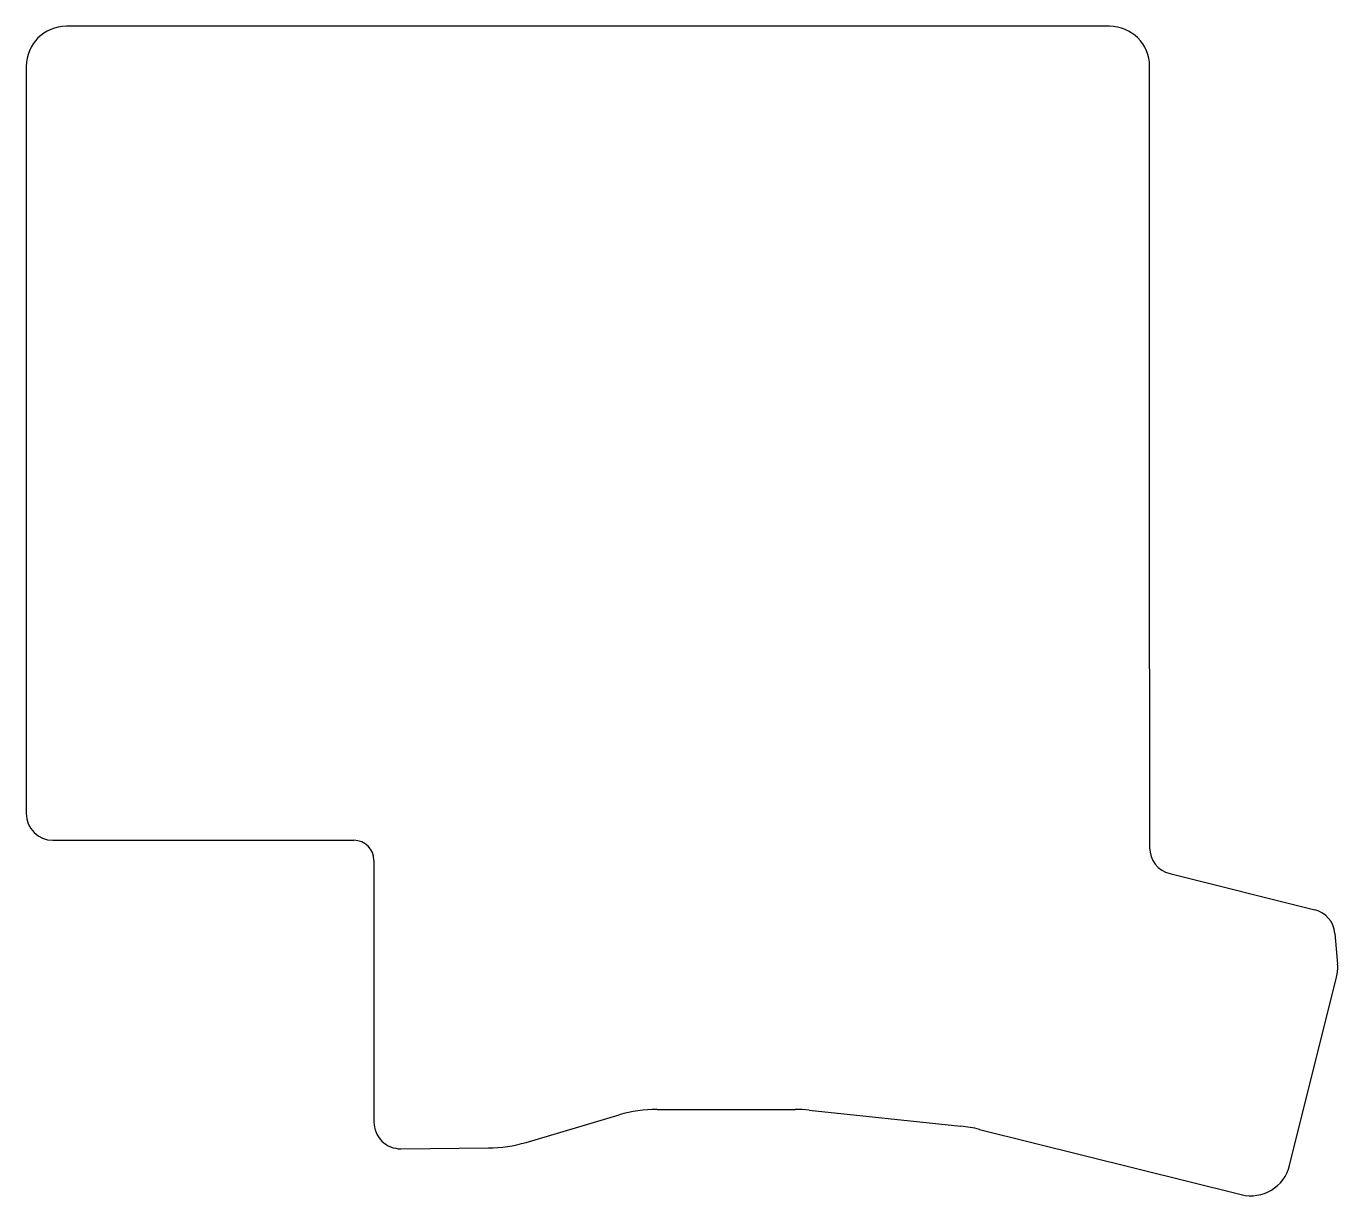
# Model space of a CAD drawing. Extents: x -48.3 to 49.7, y -42.6 to 44.9.
import ezdxf

# ---------------------------------------------------------------- set-up
doc = ezdxf.new("R2010")
doc.units = 0
doc.header["$MEASUREMENT"] = 0
doc.layers.add('MODELSKETCH_VISIBLE', color=7, linetype='CONTINUOUS')

msp = doc.modelspace()

# ---------------------------------------------------------------- linework, layer by layer
at = {"layer": 'MODELSKETCH_VISIBLE'}
for p, q in [((32.669, 44.903), (-45.331, 44.903)), ((-48.331, 41.903), (-48.331, -13.972)), ((35.669, -3.144), (35.669, 41.903)), ((35.669, -3.144), (35.669, -16.525)), ((-46.331, -15.972), (-23.831, -15.972)), ((-22.331, -17.472), (-22.331, -37.042)), ((37.185, -18.466), (48.017, -21.167)), ((49.526, -22.934), (49.725, -25.227)), ((46.139, -40.28), (49.647, -26.212)), ((-1.159, -36.097), (9.173, -36.097)), ((10.218, -36.152), (21.562, -37.345)), ((-10.943, -38.562), (-3.994, -36.508)), ((22.936, -37.587), (42.503, -42.465)), ((-20.309, -39.042), (-13.778, -38.972))]:
    msp.add_line(p, q, dxfattribs=at)
for centre, radius, start, end in [((-45.331, 41.903), 3, 90, 180), ((32.669, 41.903), 3, 0, 90), ((-46.331, -13.972), 2, 180, 270), ((-23.831, -17.472), 1.5, 0, 90), ((37.669, -16.525), 2, 180, 256), ((47.533, -23.107), 2, 4.96066, 76), ((46.736, -25.486), 3, 346, 4.96066), ((-1.159, -46.097), 10, 90, 106.46925), ((9.173, -46.097), 10, 84, 90), ((-20.331, -37.042), 2, 180, 270.61125), ((20.517, -47.29), 10, 76, 84), ((-13.778, -28.972), 10, 270, 286.46925), ((43.228, -39.554), 3, 256, 346)]:
    msp.add_arc(centre, radius, start, end, dxfattribs=at)

doc.saveas('drawing.dxf')
